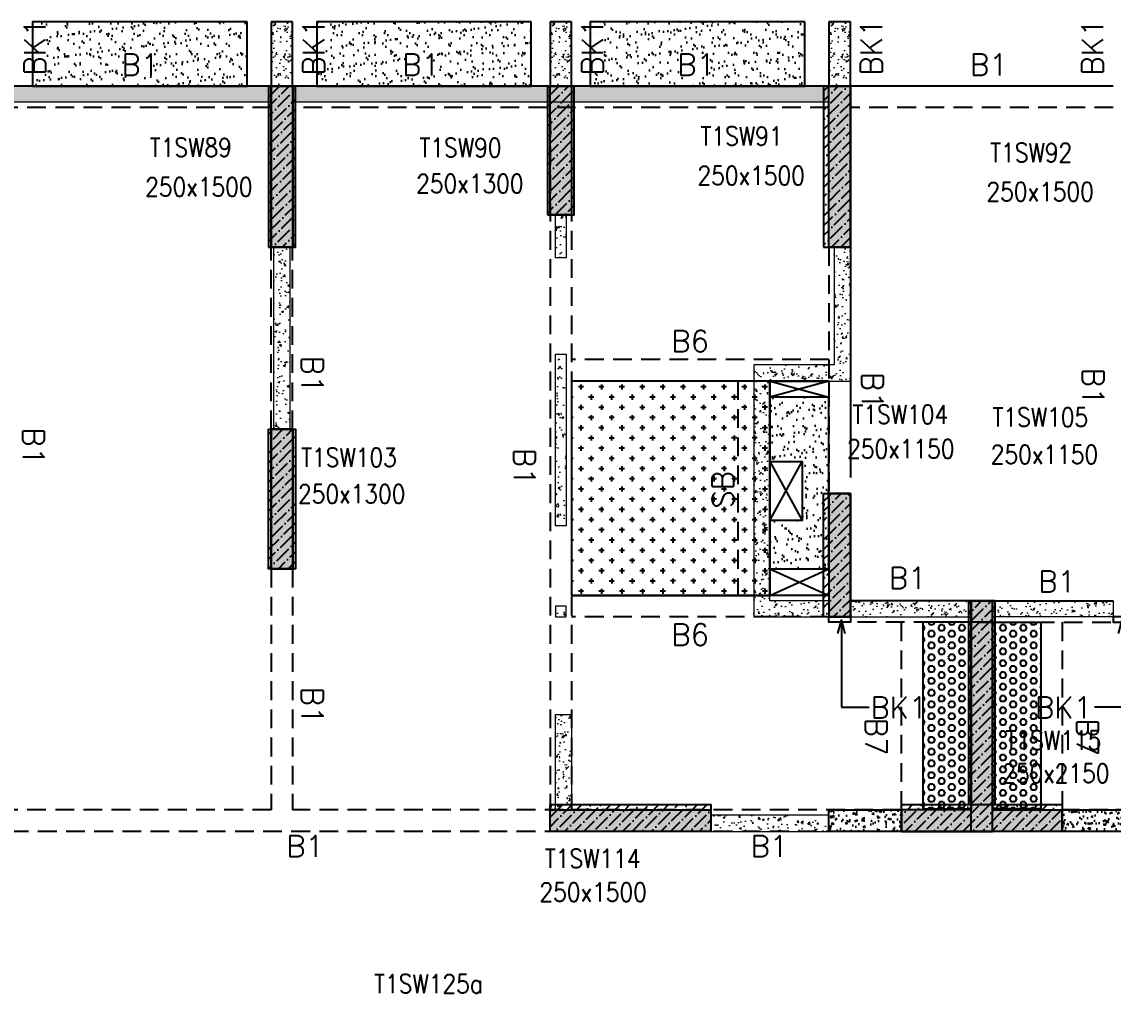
# Model space of a CAD drawing. Header units: millimetres. Extents: x 1078357 to 2594950, y -4969473 to -4636555.
# Drawn here: x 1175078 to 1185253, y -4664450 to -4655391 of the extents above; entities that cross this region are included whole.
import ezdxf

# ---------------------------------------------------------------- set-up
doc = ezdxf.new("R2010")
doc.units = ezdxf.units.MM
for name, pattern in [('CENTER', [2, 1.25, -0.25, 0.25, -0.25]), ('CONTINOUS', [0]), ('HIDDEN', [0.375, 0.25, -0.125]), ('New Retail block$0$CONTINOUS', [0])]:
    doc.linetypes.add(name, pattern=pattern)
doc.layers.get('0').update_dxf_attribs({"lineweight": 0})
for name, color, linetype in [('B-200x325', 201, 'HIDDEN'), ('B-200x375', 41, 'HIDDEN'), ('B-200x650', 241, 'HIDDEN'), ('B-300xSLAB THK.', 151, 'Continuous'), ('BK1-200x650', 241, 'HIDDEN'), ('DROP SLAB', 8, 'Continuous'), ('NON STR. RCC WALL', 6, 'Continuous'), ('S-COLUMN_SHEAR WALL', 1, 'Continuous'), ('S-PROJECTION', 54, 'New Retail block$0$CONTINOUS'), ('SLAB FOLD', 8, 'Continuous'), ('UP TO GFRS', 1, 'Continuous')]:
    doc.layers.add(name, color=color, linetype=linetype)
for name, color, linetype, lineweight in [('COL. NO.', 30, 'Continuous', 25), ('COL. SIZE', 7, 'Continuous', 25), ('HATCH', 8, 'Continuous', 30), ('RCC UPSTAND', 43, 'Continuous', 30), ('S-NON STR RCC WALL', 8, 'Continuous', 0)]:
    doc.layers.add(name, color=color, linetype=linetype, lineweight=lineweight)
doc.styles.add('Roman', font='romans')
doc.styles.add('ROMANS', font='romans.shx', dxfattribs={"width": 0.85})
doc.dimstyles.new('HARESH', dxfattribs={"dimtxt": 150, "dimasz": 75, "dimexe": 0, "dimexo": 0, "dimgap": 25, "dimtad": 1, "dimdec": 0, "dimdsep": 46, "dimtxsty": 'Roman', "dimblk": 'OBLIQUE', "dimcen": 225, "dimdle": 25, "dimclrd": 2, "dimclre": 2, "dimclrt": 7, "dimadec": 8, "dimazin": 1, "dimtfac": 1, "dimtdec": 0, "dimtmove": 0, "dimatfit": 0, "dimfxl": 1, "dimlwd": -1, "dimlwe": -1, "dimarcsym": 0})
pattern_1 = [(50, (-5232816.98, 23531658.65), (182.184669, -15.93908554), [19.05, -209.55]), (355, (-5232816.98, 23531658.65), (-35.2434214, 191.0568452), [15.24, -167.6405842]), (100.4514447, (-5232801.8, 23531657.33), (146.9412471, 175.1177519), [16.1900088, -178.0902446]), (46.1842, (-5232816.98, 23531709.45), (271.0790409, -42.042328), [28.575, -314.325]), (96.6355576, (-5232794.4, 23531705.95), (237.404134, 247.4261246), [24.2850231, -267.1356082]), (351.1841512, (-5232816.98, 23531709.45), (237.404134, 247.4261246), [22.859967, -251.459732]), (21, (-5232791.58, 23531696.75), (151.6143913, -102.2651982), [19.05, -209.55]), (326, (-5232791.58, 23531696.75), (61.8020283, 184.1879661), [15.24, -167.64]), (71.451445, (-5232778.95, 23531688.23), (213.4164193, 81.9227689), [16.1900088, -178.0899376]), (37.5, (-5232816.985, 23531658.653), (3.08860325, 84.55503887), [0, -165.608, 0, -170.18, 0, -168.275]), (7.5, (-5232816.985, 23531658.65), (66.8196625, 100.18057482), [0, -97.028, 0, -161.798, 0, -64.135]), (327.5, (-5232873.63, 23531658.65), (135.59059517, -5.728744), [0, -63.5, 0, -198.12, 0, -262.89]), (317.5, (-5232899.03, 23531658.65), (148.1291814, 25.42649103), [0, -82.55, 0, -131.572, 0, -186.69])]
pattern_2 = [(45, (2042972.35, -9365114.185), (33.67596045, 123.4785217), [158.75, -31.75, 0, -31.75])]
pattern_3 = [(45, (903512.135, -4613405.35), (33.67596, 123.478522), [158.75, -31.75, 0, -31.75])]
pattern_4 = [(180, (1109278.52, -4473986.17), (-7e-15, -54.992613), [31.75, -63.5]), (300, (1109278.52, -4473986.17), (47.625, 27.496307), [31.75, -63.5]), (240, (1109246.77, -4473986.17), (47.625, -27.496307), [31.75, -63.5])]

# ---------------------------------------------------------------- blocks, each defined once
blk = doc.blocks.new('_Oblique')
at = {"color": 0, "linetype": 'ByBlock', "lineweight": -2}
blk.add_line((-0.5, -0.5), (0.5, 0.5), dxfattribs=at)

msp = doc.modelspace()

# ---------------------------------------------------------------- hatches: boundary and pattern name
at = {"layer": 'DROP SLAB'}
h = msp.add_hatch(dxfattribs=at)
h.set_pattern_fill('CROSS', color=8, scale=15, angle=179.96921)
h.set_pattern_definition([(180.03079016, (-3255063.09, 14065734.42), (-95.1987999, -95.3011726), [47.625, -142.875]), (270.03079016, (-3255086.91, 14065758.22), (95.3011726, -95.1987999), [47.625, -142.875])])
h.paths.add_polyline_path([(1182053.1, -4658741.5), (1180203.3, -4658741.5), (1180203.3, -4660741.3), (1182053.1, -4660741.3)])
at = {"layer": 'HATCH'}
h = msp.add_hatch(dxfattribs=at)
h.set_pattern_fill('AR-SAND', color=8, scale=3, angle=179.97015)
h.set_pattern_definition([(37.4701541, (-1788780.2, 9331579.07), (-4.7236114, 146.8264517), [0, -115.824, 0, -129.54, 0, -123.825]), (7.4701541, (-1788780.2, 9331579.07), (134.9689868, 214.9772528), [0, -62.484, 0, -104.394, 0, -40.005]), (327.4701541, (-1788873.92, 9331579.12), (237.2979035, 0.3075449), [0, -38.1, 0, -137.16, 0, -179.07]), (317.4701541, (-1788873.92, 9331579.12), (229.1017424, 66.759465), [0, -19.05, 0, -89.916, 0, -102.87])])
h.paths.add_polyline_path([(1177178.3, -4655391.2), (1175178.3, -4655391.2), (1175178.3, -4655991.2), (1177178.3, -4655991.2)])
h = msp.add_hatch(dxfattribs=at)
h.set_pattern_fill('AR-SAND', color=8, scale=3, angle=179.97015)
h.set_pattern_definition([(37.4701541, (-1791430.2, 9331579.07), (-4.7236114, 146.8264517), [0, -115.824, 0, -129.54, 0, -123.825]), (7.4701541, (-1791430.2, 9331579.07), (134.9689868, 214.9772528), [0, -62.484, 0, -104.394, 0, -40.005]), (327.4701541, (-1791523.92, 9331579.12), (237.2979035, 0.3075449), [0, -38.1, 0, -137.16, 0, -179.07]), (317.4701541, (-1791523.92, 9331579.12), (229.1017424, 66.759465), [0, -19.05, 0, -89.916, 0, -102.87])])
h.paths.add_polyline_path([(1179828.3, -4655391.2), (1177828.3, -4655391.2), (1177828.3, -4655991.2), (1179828.3, -4655991.2)])
h = msp.add_hatch(dxfattribs=at)
h.set_pattern_fill('AR-SAND', color=8, scale=3, angle=179.97015)
h.set_pattern_definition([(37.4701541, (-1793980.2, 9331579.07), (-4.7236114, 146.8264517), [0, -115.824, 0, -129.54, 0, -123.825]), (7.4701541, (-1793980.2, 9331579.07), (134.9689868, 214.9772528), [0, -62.484, 0, -104.394, 0, -40.005]), (327.4701541, (-1794073.92, 9331579.12), (237.2979035, 0.3075449), [0, -38.1, 0, -137.16, 0, -179.07]), (317.4701541, (-1794073.92, 9331579.12), (229.1017424, 66.759465), [0, -19.05, 0, -89.916, 0, -102.87])])
h.paths.add_polyline_path([(1182378.3, -4655391.2), (1180378.3, -4655391.2), (1180378.3, -4655991.2), (1182378.3, -4655991.2)])
h = msp.add_hatch(dxfattribs=at)
h.set_pattern_fill('AR-SAND', color=8, scale=3, angle=0.02985)
h.set_pattern_definition([(37.47015413, (-3849430.24, 18699617.45), (-4.72361136, 146.8264517), [0, -115.824, 0, -129.54, 0, -123.825]), (7.4701541, (-3849430.24, 18699617.45), (134.9689868, 214.9772528), [0, -62.484, 0, -104.394, 0, -40.005]), (327.4701541, (-3849523.97, 18699617.5), (237.2979035, 0.3075449), [0, -38.1, 0, -137.16, 0, -179.07]), (317.4701541, (-3849523.97, 18699617.5), (229.1017424, 66.759465), [0, -19.05, 0, -89.916, 0, -102.87])])
h.paths.add_polyline_path([(1182602.8, -4658891.2), (1182052.8, -4658891.2), (1182052.8, -4659491.2), (1182352.8, -4659491.2), (1182352.8, -4660041.2), (1182052.8, -4660041.1), (1182052.8, -4660491.2), (1182602.8, -4660491.2)])
at = {"layer": 'RCC UPSTAND'}
h = msp.add_hatch(dxfattribs=at)
h.set_pattern_fill('AR-CONC', color=8, scale=20, angle=90)
h.set_pattern_definition([(140, (-2025771.47, -7200160.79), (12.550427, 143.4520365), [15, -165]), (85, (-2025771.47, -7200160.79), (-150.438427, -27.7502667), [12, -132]), (190.4514445, (-2025770.42, -7200148.84), (-137.887998, 115.7017693), [12.7480384, -140.2284224]), (136.1842, (-2025811.47, -7200160.8), (33.103856, 213.448266), [22.5, -247.5]), (186.6356355, (-2025808.71, -7200143), (-194.82372, 186.932389), [19.122068, -210.342752]), (81.184164, (-2025811.47, -7200160.8), (-194.82372, 186.932389), [18, -198]), (111, (-2025801.47, -7200140.79), (80.523778, 119.3814104), [15, -165]), (56, (-2025801.47, -7200140.79), (-145.030009, 48.6630664), [12, -132]), (161.4514447, (-2025794.76, -7200130.84), (-64.5062306, 168.0444753), [12.748038, -140.2284224]), (127.5, (-2025771.47, -7200160.79), (-66.57877077, 2.43197106), [0, -130.4, 0, -134, 0, -132.5]), (97.5, (-2025771.47, -7200160.79), (-78.8823424, 52.6139075), [0, -76.4, 0, -127.4, 0, -50.5]), (57.5, (-2025771.47, -7200205.39), (4.51097435, 106.7644872), [0, -50, 0, -156, 0, -207]), (47.5, (-2025771.47, -7200225.39), (-20.0209965, 116.6372339), [0, -65, 0, -103.6, 0, -147])])
h.paths.add_polyline_path([(1183278.5, -4662741.4), (1183278.5, -4662941.4), (1182603.5, -4662941.3), (1182603.5, -4662741.3)])
h = msp.add_hatch(dxfattribs=at)
h.set_pattern_fill('AR-CONC', color=8, scale=20, angle=90)
h.set_pattern_definition([(140, (-2024246.47, -7200160.79), (12.550427, 143.4520365), [15, -165]), (85, (-2024246.47, -7200160.8), (-150.438427, -27.7502667), [12, -132]), (190.4514445, (-2024245.42, -7200148.84), (-137.887998, 115.7017693), [12.7480384, -140.2284224]), (136.1842, (-2024286.47, -7200160.8), (33.103856, 213.448266), [22.5, -247.5]), (186.6356355, (-2024283.71, -7200143), (-194.82372, 186.932389), [19.122068, -210.342752]), (81.184164, (-2024286.47, -7200160.8), (-194.82372, 186.932389), [18, -198]), (111, (-2024276.47, -7200140.79), (80.523778, 119.3814104), [15, -165]), (56, (-2024276.47, -7200140.8), (-145.030009, 48.6630664), [12, -132]), (161.4514447, (-2024269.76, -7200130.84), (-64.5062306, 168.0444753), [12.748038, -140.2284224]), (127.5, (-2024246.47, -7200160.793), (-66.57877077, 2.43197106), [0, -130.4, 0, -134, 0, -132.5]), (97.5, (-2024246.47, -7200160.79), (-78.8823424, 52.6139075), [0, -76.4, 0, -127.4, 0, -50.5]), (57.5, (-2024246.47, -7200205.393), (4.51097435, 106.7644872), [0, -50, 0, -156, 0, -207]), (47.5, (-2024246.47, -7200225.39), (-20.0209965, 116.6372339), [0, -65, 0, -103.6, 0, -147])])
h.paths.add_polyline_path([(1185453.5, -4662741.3), (1185453.5, -4662941.3), (1184778.5, -4662941.4), (1184778.5, -4662741.4)])
at = {"layer": 'S-COLUMN_SHEAR WALL', "lineweight": 25, "extrusion": (-1.00316e-06, 2.11765e-11, 1)}
h = msp.add_hatch(color=1, dxfattribs=at)
h.dxf.hatch_style = 1
h.paths.add_polyline_path([(1177403.5, -4655991.3), (1177603.5, -4655991.3), (1177603.5, -4657491.2), (1177403.5, -4657491.2)])
at = {"layer": 'S-COLUMN_SHEAR WALL', "lineweight": 25, "extrusion": (1.00316e-06, 1.91639e-11, 1)}
h = msp.add_hatch(color=1, dxfattribs=at)
h.dxf.hatch_style = 1
h.paths.add_polyline_path([(1177603.5, -4655991.3), (1177403.5, -4655991.3), (1177403.5, -4657491.2), (1177603.5, -4657491.2)])
at = {"layer": 'S-COLUMN_SHEAR WALL', "lineweight": 25}
h = msp.add_hatch(color=1, dxfattribs=at)
h.dxf.hatch_style = 1
h.paths.add_polyline_path([(1180003.5, -4657191.3), (1180203.5, -4657191.3), (1180203.5, -4655991.3), (1180003.5, -4655991.3)])
at = {"layer": 'S-COLUMN_SHEAR WALL', "lineweight": 25, "extrusion": (-1.00316e-06, 2.11765e-11, 1)}
h = msp.add_hatch(color=1, dxfattribs=at)
h.dxf.hatch_style = 1
h.paths.add_polyline_path([(1182603.5, -4655991.3), (1182803.5, -4655991.3), (1182803.5, -4657491.2), (1182603.5, -4657491.2)])
h = msp.add_hatch(color=1, dxfattribs=at)
h.dxf.hatch_style = 1
h.paths.add_polyline_path([(1177403.5, -4660491.2), (1177603.5, -4660491.2), (1177603.5, -4659191.2), (1177403.5, -4659191.2)])
at = {"layer": 'S-COLUMN_SHEAR WALL', "lineweight": 25, "extrusion": (1.00316e-06, 1.91639e-11, 1)}
h = msp.add_hatch(color=1, dxfattribs=at)
h.dxf.hatch_style = 1
h.paths.add_polyline_path([(1177603.5, -4660491.2), (1177403.5, -4660491.2), (1177403.5, -4659191.2), (1177603.5, -4659191.2)])
at = {"layer": 'S-COLUMN_SHEAR WALL', "lineweight": 25, "extrusion": (-1.00316e-06, 2.11765e-11, 1)}
h = msp.add_hatch(color=1, dxfattribs=at)
h.dxf.hatch_style = 1
h.paths.add_polyline_path([(1182603.5, -4660941.3), (1182803.5, -4660941.3), (1182803.5, -4659791.2), (1182603.5, -4659791.2)])
at = {"layer": 'S-COLUMN_SHEAR WALL', "lineweight": 25}
h = msp.add_hatch(color=1, dxfattribs=at)
h.dxf.hatch_style = 1
h.paths.add_polyline_path([(1183928.5, -4662741.4), (1183278.5, -4662741.4), (1183278.5, -4662941.4), (1184128.5, -4662941.4), (1184128.5, -4660791.4), (1183928.5, -4660791.4)])
at = {"layer": 'S-COLUMN_SHEAR WALL', "lineweight": 25, "extrusion": (1.00316e-06, 1.91639e-11, 1)}
h = msp.add_hatch(color=1, dxfattribs=at)
h.dxf.hatch_style = 1
h.paths.add_polyline_path([(1184128.5, -4662741.4), (1184778.5, -4662741.4), (1184778.5, -4662941.4), (1183928.5, -4662941.4), (1183928.5, -4660791.4), (1184128.5, -4660791.4)])
at = {"layer": 'S-COLUMN_SHEAR WALL', "lineweight": 25}
h = msp.add_hatch(color=1, dxfattribs=at)
h.dxf.hatch_style = 1
h.paths.add_polyline_path([(1180003.5, -4662741.2), (1181503.5, -4662741.2), (1181503.5, -4662941.2), (1180003.5, -4662941.2)])
at = {"layer": 'S-NON STR RCC WALL'}
h = msp.add_hatch(dxfattribs=at)
h.set_pattern_fill('AR-CONC', color=256, angle=180)
h.set_pattern_definition([(50, (-7356441.42, 32899697.05), (182.184669, -15.93908554), [19.05, -209.55]), (355, (-7356441.42, 32899697.05), (-35.2434214, 191.0568452), [15.24, -167.6405842]), (100.4514447, (-7356426.23, 32899695.72), (146.9412471, 175.1177519), [16.1900088, -178.0902446]), (46.1842, (-7356441.42, 32899747.85), (271.0790409, -42.0423279), [28.575, -314.325]), (96.6355576, (-7356418.83, 32899744.34), (237.404134, 247.4261246), [24.2850231, -267.1356082]), (351.1841512, (-7356441.42, 32899747.85), (237.404134, 247.4261246), [22.859967, -251.459732]), (21, (-7356416.02, 32899735.15), (151.61439127, -102.2651982), [19.05, -209.55]), (326, (-7356416.02, 32899735.15), (61.80202835, 184.1879661), [15.24, -167.64]), (71.451445, (-7356403.38, 32899726.62), (213.4164193, 81.9227689), [16.1900088, -178.0899376]), (37.5, (-7356441.416, 32899697.046), (3.08860325, 84.55503887), [0, -165.608, 0, -170.18, 0, -168.275]), (7.5, (-7356441.42, 32899697.05), (66.8196625, 100.18057482), [0, -97.028, 0, -161.798, 0, -64.135]), (327.5, (-7356498.06, 32899697.046), (135.59059517, -5.72874399), [0, -63.5, 0, -198.12, 0, -262.89]), (317.5, (-7356523.46, 32899697.05), (148.1291814, 25.42649103), [0, -82.55, 0, -131.572, 0, -186.69])])
h.paths.add_polyline_path([(1177603.3, -4655991.1), (1177603.3, -4655391.2), (1177403.4, -4655391.2), (1177403.4, -4655991.2), (1177603.3, -4655991.2)], is_closed=False)
h = msp.add_hatch(dxfattribs=at)
h.set_pattern_fill('AR-CONC', color=256, angle=180)
h.set_pattern_definition([(50, (-7353841.42, 32899697.03), (182.184669, -15.93908554), [19.05, -209.55]), (355, (-7353841.42, 32899697.03), (-35.2434214, 191.0568452), [15.24, -167.6405842]), (100.4514447, (-7353826.23, 32899695.7), (146.9412471, 175.1177519), [16.1900088, -178.0902446]), (46.1842, (-7353841.42, 32899747.83), (271.0790409, -42.0423279), [28.575, -314.325]), (96.6355576, (-7353818.83, 32899744.33), (237.404134, 247.4261246), [24.2850231, -267.1356082]), (351.1841512, (-7353841.42, 32899747.83), (237.404134, 247.4261246), [22.859967, -251.459732]), (21, (-7353816.02, 32899735.13), (151.61439127, -102.2651982), [19.05, -209.55]), (326, (-7353816.02, 32899735.13), (61.80202835, 184.1879661), [15.24, -167.64]), (71.451445, (-7353803.38, 32899726.61), (213.4164193, 81.9227689), [16.1900088, -178.0899376]), (37.5, (-7353841.416, 32899697.03), (3.08860325, 84.55503887), [0, -165.608, 0, -170.18, 0, -168.275]), (7.5, (-7353841.42, 32899697.03), (66.8196625, 100.18057482), [0, -97.028, 0, -161.798, 0, -64.135]), (327.5, (-7353898.06, 32899697.03), (135.59059517, -5.72874399), [0, -63.5, 0, -198.12, 0, -262.89]), (317.5, (-7353923.46, 32899697.03), (148.1291814, 25.42649103), [0, -82.55, 0, -131.572, 0, -186.69])])
h.paths.add_polyline_path([(1180203.3, -4655991.2), (1180203.3, -4655391.2), (1180003.4, -4655391.2), (1180003.4, -4655991.2), (1180203.3, -4655991.2)], is_closed=False)
h = msp.add_hatch(dxfattribs=at)
h.set_pattern_fill('AR-CONC', color=256, angle=180)
h.set_pattern_definition([(50, (-7351241.4, 32899697.03), (182.184669, -15.93908554), [19.05, -209.55]), (355, (-7351241.4, 32899697.03), (-35.2434214, 191.0568452), [15.24, -167.6405842]), (100.4514447, (-7351226.21, 32899695.7), (146.9412471, 175.1177519), [16.1900088, -178.0902446]), (46.1842, (-7351241.4, 32899747.83), (271.0790409, -42.0423279), [28.575, -314.325]), (96.6355576, (-7351218.8, 32899744.32), (237.404134, 247.4261246), [24.2850231, -267.1356082]), (351.1841512, (-7351241.4, 32899747.83), (237.404134, 247.4261246), [22.859967, -251.459732]), (21, (-7351216, 32899735.13), (151.61439127, -102.2651982), [19.05, -209.55]), (326, (-7351216, 32899735.13), (61.80202835, 184.1879661), [15.24, -167.64]), (71.451445, (-7351203.36, 32899726.6), (213.4164193, 81.9227689), [16.1900088, -178.0899376]), (37.5, (-7351241.396, 32899697.03), (3.08860325, 84.55503887), [0, -165.608, 0, -170.18, 0, -168.275]), (7.5, (-7351241.4, 32899697.03), (66.8196625, 100.18057482), [0, -97.028, 0, -161.798, 0, -64.135]), (327.5, (-7351298.04, 32899697.03), (135.59059517, -5.72874399), [0, -63.5, 0, -198.12, 0, -262.89]), (317.5, (-7351323.44, 32899697.03), (148.1291814, 25.42649103), [0, -82.55, 0, -131.572, 0, -186.69])])
h.paths.add_polyline_path([(1182803.4, -4655991.2), (1182803.4, -4655391.2), (1182603.4, -4655391.2), (1182603.4, -4655991.2), (1182803.4, -4655991.2)], is_closed=False)
h = msp.add_hatch(dxfattribs=at)
h.set_pattern_fill('AR-CONC', color=256, angle=180)
h.set_pattern_definition([(50, (-4135592.27, 18847639.47), (182.184669, -15.9390855), [19.05, -209.55]), (355, (-4135592.27, 18847639.47), (-35.2434214, 191.0568452), [15.24, -167.6405842]), (100.4514447, (-4135577.09, 18847638.14), (146.9412471, 175.1177519), [16.1900088, -178.0902446]), (46.1842, (-4135592.27, 18847690.27), (271.0790409, -42.042328), [28.575, -314.325]), (96.6355576, (-4135569.68, 18847686.76), (237.404134, 247.4261246), [24.285023, -267.1356082]), (351.1841512, (-4135592.27, 18847690.27), (237.404134, 247.4261246), [22.859967, -251.459732]), (21, (-4135566.87, 18847677.57), (151.6143913, -102.2651982), [19.05, -209.55]), (326, (-4135566.87, 18847677.57), (61.8020283, 184.1879661), [15.24, -167.64]), (71.451445, (-4135554.23, 18847669.04), (213.4164193, 81.9227689), [16.1900088, -178.0899376]), (37.5, (-4135592.27, 18847639.466), (3.08860325, 84.55503887), [0, -165.608, 0, -170.18, 0, -168.275]), (7.5, (-4135592.27, 18847639.47), (66.8196625, 100.18057482), [0, -97.028, 0, -161.798, 0, -64.135]), (327.5, (-4135648.91, 18847639.466), (135.59059517, -5.728744), [0, -63.5, 0, -198.12, 0, -262.89]), (317.5, (-4135674.31, 18847639.47), (148.1291814, 25.42649103), [0, -82.55, 0, -131.572, 0, -186.69])])
h.paths.add_polyline_path([(1182278.3, -4655991.2), (1182603.3, -4655991.2), (1182603.3, -4656141.2), (1182278.3, -4656141.2)])
h.paths.add_polyline_path([(1180478.3, -4655991.2), (1182278.3, -4655991.2), (1182278.3, -4656141.2), (1180478.3, -4656141.2)])
h.paths.add_polyline_path([(1174528.3, -4655991.2), (1175278.3, -4655991.2), (1175278.3, -4656141.2), (1174528.3, -4656141.2)])
h.paths.add_polyline_path([(1175278.3, -4655991.2), (1177078.3, -4655991.2), (1177078.3, -4656141.2), (1175278.3, -4656141.2)])
h.paths.add_polyline_path([(1179728.3, -4655991.2), (1180478.3, -4655991.2), (1180478.3, -4656141.2), (1179728.3, -4656141.2)])
h.paths.add_polyline_path([(1177928.3, -4655991.2), (1179728.3, -4655991.2), (1179728.3, -4656141.2), (1177928.3, -4656141.2)])
h.paths.add_polyline_path([(1172406.3, -4655991.2), (1172728.3, -4655991.2), (1172728.3, -4656141.2), (1172406.3, -4656141.2)])
h.paths.add_polyline_path([(1177078.3, -4655991.2), (1177403.3, -4655991.2), (1177403.3, -4656141.2), (1177078.3, -4656141.2)])
h.paths.add_polyline_path([(1177603.3, -4655991.2), (1177928.3, -4655991.2), (1177928.3, -4656141.2), (1177603.3, -4656141.2)])
h.paths.add_polyline_path([(1172728.3, -4655991.2), (1174528.3, -4655991.2), (1174528.3, -4656141.2), (1172728.3, -4656141.2)])
h = msp.add_hatch(dxfattribs=at)
h.set_pattern_fill('AR-CONC', color=256, angle=180)
h.set_pattern_definition([(50, (1180116.73, -4472621.5), (182.18467, -15.93909), [19.05, -209.55]), (355, (1180116.73, -4472621.5), (-35.24342, 191.05685), [15.24, -167.64058]), (100.45144, (1180131.92, -4472622.83), (146.94125, 175.11775), [16.19, -178.09024]), (46.1842, (1180116.73, -4472570.7), (271.07904, -42.04233), [28.575, -314.325]), (96.63556, (1180139.32, -4472574.2), (237.40413, 247.42612), [24.28502, -267.1356]), (351.18415, (1180116.73, -4472570.7), (237.40413, 247.42612), [22.85997, -251.45973]), (21, (1180142.13, -4472583.4), (151.61439, -102.2652), [19.05, -209.55]), (326, (1180142.13, -4472583.4), (61.80203, 184.18797), [15.24, -167.64]), (71.45144, (1180154.77, -4472591.93), (213.41642, 81.92277), [16.19, -178.08994]), (37.5, (1180116.734, -4472621.507), (3.088603, 84.55504), [0, -165.608, 0, -170.18, 0, -168.275]), (7.5, (1180116.73, -4472621.51), (66.819663, 100.180575), [0, -97.028, 0, -161.798, 0, -64.135]), (327.5, (1180060.09, -4472621.507), (135.590595, -5.728744), [0, -63.5, 0, -198.12, 0, -262.89]), (317.5, (1180034.69, -4472621.51), (148.12918, 25.42649), [0, -82.55, 0, -131.572, 0, -186.69])])
h.paths.add_polyline_path([(1180053.4, -4657191.2), (1180153.4, -4657191.2), (1180153.3, -4657591.2), (1180053.3, -4657591.2)])
at = {"layer": 'S-NON STR RCC WALL', "ltscale": 700}
h = msp.add_hatch(dxfattribs=at)
h.set_pattern_fill('AR-CONC', color=256)
h.set_pattern_definition([(50, (44312.4, 211681.25), (182.184669, -15.9390855), [19.05, -209.55]), (355, (44312.4, 211681.25), (-35.2434214, 191.056845), [15.24, -167.640584]), (100.4514447, (44327.58, 211679.93), (146.941247, 175.117752), [16.190009, -178.0902446]), (46.1842, (44312.4, 211732.05), (271.079041, -42.042328), [28.575, -314.325]), (96.6355576, (44335, 211728.55), (237.404134, 247.426125), [24.285023, -267.135608]), (351.184151, (44312.4, 211732.05), (237.404134, 247.426125), [22.859967, -251.459732]), (21, (44337.8, 211719.35), (151.6143913, -102.265198), [19.05, -209.55]), (326, (44337.8, 211719.35), (61.802028, 184.187966), [15.24, -167.64]), (71.451445, (44350.43, 211710.83), (213.416419, 81.922769), [16.190009, -178.0899376]), (37.5, (44312.4, 211681.254), (3.08860325, 84.5550389), [0, -165.608, 0, -170.18, 0, -168.275]), (7.5, (44312.4, 211681.25), (66.8196625, 100.1805748), [0, -97.028, 0, -161.798, 0, -64.135]), (327.5, (44255.756, 211681.254), (135.5905952, -5.728744), [0, -63.5, 0, -198.12, 0, -262.89]), (317.5, (44230.36, 211681.25), (148.1291814, 25.426491), [0, -82.55, 0, -131.572, 0, -186.69])])
h.paths.add_polyline_path([(1177428.3, -4657491.1), (1177578.3, -4657491.1), (1177578.3, -4659191.1), (1177428.3, -4659191.1)])
at = {"layer": 'S-NON STR RCC WALL'}
h = msp.add_hatch(dxfattribs=at)
h.set_pattern_fill('AR-CONC', color=256)
h.set_pattern_definition(pattern_1)
h.paths.add_polyline_path([(1181903.3, -4658591.2), (1181903.3, -4660941.2), (1182603.3, -4660941.2), (1182603.3, -4660791.2), (1182053.3, -4660791.2), (1182053.3, -4658741.2), (1182803.3, -4658741.2), (1182803.3, -4657491.1), (1182653.3, -4657491.1), (1182653.3, -4658591.2)])
h = msp.add_hatch(dxfattribs=at)
h.set_pattern_fill('AR-CONC', color=256, angle=180)
h.set_pattern_definition([(50, (2277341.45, -9156640.7), (182.184669, -15.9390855), [19.05, -209.55]), (355, (2277341.45, -9156640.7), (-35.2434214, 191.056845), [15.24, -167.640584]), (100.4514447, (2277356.63, -9156642.02), (146.941247, 175.117752), [16.190009, -178.0902446]), (46.1842, (2277341.45, -9156589.9), (271.079041, -42.042328), [28.575, -314.325]), (96.6355576, (2277364.04, -9156593.4), (237.404134, 247.426125), [24.285023, -267.135608]), (351.184151, (2277341.45, -9156589.9), (237.404134, 247.426125), [22.859967, -251.459732]), (21, (2277366.85, -9156602.6), (151.6143913, -102.265198), [19.05, -209.55]), (326, (2277366.85, -9156602.6), (61.802028, 184.187966), [15.24, -167.64]), (71.451445, (2277379.48, -9156611.12), (213.416419, 81.922769), [16.190009, -178.0899376]), (37.5, (2277341.45, -9156640.694), (3.08860325, 84.5550389), [0, -165.608, 0, -170.18, 0, -168.275]), (7.5, (2277341.45, -9156640.69), (66.8196625, 100.1805748), [0, -97.028, 0, -161.798, 0, -64.135]), (327.5, (2277284.81, -9156640.694), (135.5905952, -5.728744), [0, -63.5, 0, -198.12, 0, -262.89]), (317.5, (2277259.41, -9156640.69), (148.1291814, 25.426491), [0, -82.55, 0, -131.572, 0, -186.69])])
h.paths.add_polyline_path([(1180053.3, -4658491.2), (1180153.3, -4658491.2), (1180153.3, -4660091.2), (1180053.3, -4660091.2)])
h = msp.add_hatch(dxfattribs=at)
h.set_pattern_fill('AR-CONC', color=256, angle=180)
h.set_pattern_definition([(50, (2277328.24, -9158005.36), (182.184669, -15.9390855), [19.05, -209.55]), (355, (2277328.24, -9158005.36), (-35.2434214, 191.056845), [15.24, -167.640584]), (100.4514447, (2277343.42, -9158006.69), (146.941247, 175.117752), [16.190009, -178.0902446]), (46.1842, (2277328.24, -9157954.56), (271.079041, -42.042328), [28.575, -314.325]), (96.6355576, (2277350.83, -9157958.06), (237.404134, 247.426125), [24.285023, -267.135608]), (351.184151, (2277328.24, -9157954.56), (237.404134, 247.426125), [22.859967, -251.459732]), (21, (2277353.64, -9157967.26), (151.6143913, -102.265198), [19.05, -209.55]), (326, (2277353.64, -9157967.26), (61.802028, 184.187966), [15.24, -167.64]), (71.451445, (2277366.27, -9157975.78), (213.416419, 81.922769), [16.190009, -178.0899376]), (37.5, (2277328.235, -9158005.36), (3.08860325, 84.5550389), [0, -165.608, 0, -170.18, 0, -168.275]), (7.5, (2277328.235, -9158005.36), (66.8196625, 100.1805748), [0, -97.028, 0, -161.798, 0, -64.135]), (327.5, (2277271.59, -9158005.36), (135.5905952, -5.728744), [0, -63.5, 0, -198.12, 0, -262.89]), (317.5, (2277246.19, -9158005.36), (148.1291814, 25.426491), [0, -82.55, 0, -131.572, 0, -186.69])])
h.paths.add_polyline_path([(1180053.3, -4660941.2), (1180153.3, -4660941.2), (1180153.3, -4660841.2), (1180053.3, -4660841.2)])
h = msp.add_hatch(dxfattribs=at)
h.set_pattern_fill('AR-CONC', color=256)
h.set_pattern_definition(pattern_1)
h.paths.add_polyline_path([(1183928.3, -4660791.2), (1182803.3, -4660791.2), (1182803.3, -4660941.2), (1183928.3, -4660941.2)])
h = msp.add_hatch(dxfattribs=at)
h.set_pattern_fill('AR-CONC', color=256, angle=180)
h.set_pattern_definition(pattern_1)
h.paths.add_polyline_path([(1184128.3, -4660791.2), (1185253.3, -4660791.2), (1185253.3, -4660941.2), (1184128.3, -4660941.2)])
h = msp.add_hatch(dxfattribs=at)
h.set_pattern_fill('AR-CONC', color=256, angle=180)
h.set_pattern_definition([(50, (-6271481.45, 28215677.83), (182.184669, -15.93908554), [19.05, -209.55]), (355, (-6271481.45, 28215677.83), (-35.2434214, 191.0568452), [15.24, -167.6405842]), (100.4514447, (-6271466.26, 28215676.5), (146.9412471, 175.1177519), [16.1900088, -178.0902446]), (46.1842, (-6271481.45, 28215728.63), (271.0790409, -42.042328), [28.575, -314.325]), (96.6355576, (-6271458.86, 28215725.13), (237.404134, 247.4261246), [24.2850231, -267.1356082]), (351.1841512, (-6271481.45, 28215728.63), (237.404134, 247.4261246), [22.859967, -251.459732]), (21, (-6271456.05, 28215715.93), (151.6143913, -102.2651982), [19.05, -209.55]), (326, (-6271456.05, 28215715.93), (61.8020283, 184.1879661), [15.24, -167.64]), (71.451445, (-6271443.41, 28215707.41), (213.4164193, 81.9227689), [16.1900088, -178.0899376]), (37.5, (-6271481.446, 28215677.833), (3.08860325, 84.55503887), [0, -165.608, 0, -170.18, 0, -168.275]), (7.5, (-6271481.45, 28215677.83), (66.8196625, 100.18057482), [0, -97.028, 0, -161.798, 0, -64.135]), (327.5, (-6271538.09, 28215677.83), (135.59059517, -5.72874399), [0, -63.5, 0, -198.12, 0, -262.89]), (317.5, (-6271563.49, 28215677.83), (148.1291814, 25.42649103), [0, -82.55, 0, -131.572, 0, -186.69])])
h.paths.add_polyline_path([(1180053.3, -4661851.2), (1180203.3, -4661851.2), (1180203.3, -4662741.1), (1180053.3, -4662741.1)])
at = {"layer": 'S-NON STR RCC WALL', "ltscale": 700}
h = msp.add_hatch(dxfattribs=at)
h.set_pattern_fill('AR-CONC', color=256)
h.set_pattern_definition([(50, (1128487.11, -4480887.99), (182.18467, -15.93909), [19.05, -209.55]), (355, (1128487.11, -4480887.99), (-35.24342, 191.05685), [15.24, -167.64058]), (100.45144, (1128502.3, -4480889.31), (146.94125, 175.11775), [16.19, -178.09024]), (46.1842, (1128487.11, -4480837.19), (271.07904, -42.04233), [28.575, -314.325]), (96.63556, (1128509.7, -4480840.7), (237.40413, 247.42612), [24.28502, -267.1356]), (351.18415, (1128487.1, -4480837.19), (237.40413, 247.42612), [22.85997, -251.45973]), (21, (1128512.51, -4480849.89), (151.61439, -102.2652), [19.05, -209.55]), (326, (1128512.51, -4480849.89), (61.80203, 184.18797), [15.24, -167.64]), (71.45144, (1128525.15, -4480858.4), (213.41642, 81.92277), [16.19, -178.08994]), (37.5, (1128487.11, -4480887.986), (3.088603, 84.555039), [0, -165.608, 0, -170.18, 0, -168.275]), (7.5, (1128487.11, -4480887.99), (66.819663, 100.180575), [0, -97.028, 0, -161.798, 0, -64.135]), (327.5, (1128430.47, -4480887.986), (135.590595, -5.728744), [0, -63.5, 0, -198.12, 0, -262.89]), (317.5, (1128405.07, -4480887.99), (148.12918, 25.42649), [0, -82.55, 0, -131.572, 0, -186.69])])
h.paths.add_polyline_path([(1182603.3, -4662791.2), (1181503.1, -4662791.2), (1181503.1, -4662941.1), (1182603.3, -4662941.1)])
at = {"layer": 'SLAB FOLD', "ltscale": 1000}
h = msp.add_hatch(dxfattribs=at)
h.set_pattern_fill('HEX', color=8, scale=10, angle=180)
h.set_pattern_definition(pattern_4)
h.paths.add_polyline_path([(1183928.5, -4662730.6), (1183478.5, -4662730.6), (1183478.1, -4660991.2), (1183928.1, -4660991.2)])
h = msp.add_hatch(dxfattribs=at)
h.set_pattern_fill('HEX', color=8, scale=10, angle=180)
h.set_pattern_definition(pattern_4)
h.paths.add_polyline_path([(1184578.5, -4662731.1), (1184128.5, -4662731.1), (1184128.5, -4660991.2), (1184578.5, -4660991.2)])
at = {"layer": 'UP TO GFRS', "lineweight": 25}
h = msp.add_hatch(dxfattribs=at)
h.set_pattern_fill('ANSI36', color=8, scale=20)
h.set_pattern_definition(pattern_3)
h.paths.add_polyline_path([(1177378.5, -4657491.2), (1177628.5, -4657491.2), (1177628.5, -4655991.3), (1177378.5, -4655991.3)])
h = msp.add_hatch(dxfattribs=at)
h.set_pattern_fill('ANSI36', color=8, scale=20)
h.set_pattern_definition(pattern_3)
h.paths.add_polyline_path([(1179978.5, -4657191.3), (1180228.5, -4657191.3), (1180228.5, -4655991.3), (1179978.5, -4655991.3)])
h = msp.add_hatch(dxfattribs=at)
h.set_pattern_fill('ANSI36', color=8, scale=20)
h.set_pattern_definition(pattern_3)
h.paths.add_polyline_path([(1182553.5, -4657491.2), (1182803.5, -4657491.2), (1182803.5, -4655991.3), (1182553.5, -4655991.3)])
h = msp.add_hatch(dxfattribs=at)
h.set_pattern_fill('ANSI36', color=8, scale=20)
h.set_pattern_definition(pattern_3)
h.paths.add_polyline_path([(1177378.5, -4659191.2), (1177628.5, -4659191.2), (1177628.5, -4660491.2), (1177378.5, -4660491.2)])
h = msp.add_hatch(dxfattribs=at)
h.set_pattern_fill('ANSI36', color=8, scale=20)
h.set_pattern_definition([(45, (903512.16, -4590022.35), (33.67596, 123.478522), [158.75, -31.75, 0, -31.75])])
h.paths.add_polyline_path([(1182553.6, -4659791.2), (1182803.6, -4659791.2), (1182803.6, -4660941.2), (1182553.6, -4660941.2)])
at = {"layer": 'UP TO GFRS', "linetype": 'CENTER', "ltscale": 700}
h = msp.add_hatch(dxfattribs=at)
h.set_pattern_fill('ANSI36', color=8, scale=20)
h.set_pattern_definition(pattern_2)
h.paths.add_polyline_path([(1183903.5, -4662691.3), (1184153.5, -4662691.3), (1184153.5, -4660791.3), (1183903.5, -4660791.3)])
at = {"layer": 'UP TO GFRS', "lineweight": 25}
h = msp.add_hatch(dxfattribs=at)
h.set_pattern_fill('ANSI36', color=8, scale=20)
h.set_pattern_definition(pattern_3)
h.paths.add_polyline_path([(1180003.5, -4662691.2), (1181503.5, -4662691.2), (1181503.5, -4662941.2), (1180003.5, -4662941.2)])
at = {"layer": 'UP TO GFRS', "linetype": 'CENTER', "ltscale": 700}
h = msp.add_hatch(dxfattribs=at)
h.set_pattern_fill('ANSI36', color=8, scale=20)
h.set_pattern_definition(pattern_2)
h.paths.add_polyline_path([(1183278.5, -4662691.3), (1184778.5, -4662691.3), (1184778.5, -4662941.3), (1183278.5, -4662941.3)])

# ---------------------------------------------------------------- linework, layer by layer
at = {"layer": 'B-200x325', "ltscale": 700}
for p, q in [((1182603.4, -4658541.5, 0), (1180203.4, -4658541.5, 0)), ((1182603.2, -4660941.3, 0), (1180203.4, -4660941.3, 0))]:
    msp.add_line(p, q, dxfattribs=at)
at = {"layer": 'B-200x325', "linetype": 'Continuous', "ltscale": 700}
for p, q in [((1182603.4, -4658741.5, 0), (1180203.4, -4658741.5, 0)), ((1182603.2, -4660741.3, 0), (1180203.4, -4660741.3, 0))]:
    msp.add_line(p, q, dxfattribs=at)
at = {"layer": 'B-200x375', "ltscale": 700}
for p, q in [((1183278.2, -4660991.2, 0), (1183278.2, -4662741.2, 0)), ((1184778.5, -4660991.2, 0), (1184778.5, -4662741.2, 0))]:
    msp.add_line(p, q, dxfattribs=at)
at = {"layer": 'B-200x375', "linetype": 'Continuous', "ltscale": 700}
for p, q in [((1183478.2, -4660991.2, 0), (1183478.2, -4662730.5, 0)), ((1184578.5, -4660991.3, 0), (1184578.5, -4662730.5, 0))]:
    msp.add_line(p, q, dxfattribs=at)
at = {"layer": 'B-200x650', "linetype": 'CONTINOUS', "ltscale": 700}
for p, q in [((1177603.3, -4655391.2, 0), (1177403.3, -4655391.2, 0)), ((1177403.3, -4655391.2, 0), (1177403.4, -4655991.2, 0)), ((1177603.3, -4655991.2, 0), (1177603.3, -4655391.2, 0)), ((1180203.3, -4655391.2, 0), (1180003.3, -4655391.2, 0)), ((1180003.3, -4655391.2, 0), (1180003.4, -4655991.2, 0)), ((1180203.3, -4655991.2, 0), (1180203.3, -4655391.2, 0)), ((1182803.3, -4655391.2, 0), (1182603.3, -4655391.2, 0)), ((1182603.3, -4655391.2, 0), (1182603.4, -4655991.2, 0)), ((1182803.3, -4655991.2, 0), (1182803.3, -4655391.2, 0)), ((1177403.3, -4655991.2, 0), (1172403.3, -4655991.2, 0)), ((1182603.3, -4655991.2, 0), (1177603.3, -4655991.2, 0)), ((1185253.4, -4655991.2, 0), (1182803.7, -4655991.2, -50)), ((1182803.3, -4657491.1, 0), (1182803.3, -4659641.2, 0)), ((1184128.3, -4660791.2, 0), (1182803.3, -4660791.2, 0)), ((1184128.3, -4660791.2, 0), (1185253.5, -4660791.2, 0))]:
    msp.add_line(p, q, dxfattribs=at)
at = {"layer": 'B-200x650', "linetype": 'HIDDEN', "ltscale": 700}
for p, q in [((1177403.3, -4656191.2, 0), (1172403.3, -4656191.2, 0)), ((1182603.3, -4656191.2, 0), (1177603.3, -4656191.2, 0)), ((1185253.4, -4656191.2, 0), (1182803.7, -4656191.2, -50)), ((1180003.3, -4656291.2, 0), (1180003.3, -4662741.1, 0)), ((1180203.3, -4656291.2, 0), (1180203.3, -4662741.1, 0)), ((1177403.3, -4659191.1, 0), (1177403.3, -4657491.1, 0)), ((1177603.3, -4659191.1, 0), (1177603.3, -4657491.1, 0)), ((1182603.3, -4657491.1, 0), (1182603.3, -4659991.2, 0)), ((1177403.3, -4660491.2, 0), (1177403.3, -4662741.2, 0)), ((1177603.3, -4660491.2, 0), (1177603.3, -4662741.2, 0)), ((1184096.1, -4660991.2, 0), (1182803.3, -4660991.2, 0)), ((1184006.2, -4660991.3, 0), (1185253.3, -4660991.2, 0)), ((1177403.3, -4662741.1, 0), (1171103.5, -4662741.1, 0)), ((1183278.5, -4662741.1, 0), (1177603.3, -4662741.1, 0)), ((1190453.3, -4662741.1, 0), (1184778.5, -4662741.1, 0)), ((1183278.5, -4662941.1, 0), (1171103.5, -4662941.1, 0)), ((1193003.3, -4662941.1, 0), (1184778.5, -4662941.1, 0))]:
    msp.add_line(p, q, dxfattribs=at)
at = {"layer": 'B-300xSLAB THK.', "linetype": 'HIDDEN', "ltscale": 700}
msp.add_line((1181753.1, -4658741.5, 0), (1181753.1, -4660741.3, 0), dxfattribs=at)
at = {"layer": 'B-300xSLAB THK.', "linetype": 'ByBlock', "ltscale": 700}
msp.add_line((1182053.1, -4658741.5, 0), (1182053.1, -4660741.3, 0), dxfattribs=at)
at = {"layer": 'BK1-200x650', "linetype": 'Continuous', "ltscale": 700, "elevation": 0}
for points in [[(1182603.4, -4660941.2), (1182803.4, -4660941.2), (1182803.4, -4660991.4), (1182603.4, -4660991.4)], [(1185453.4, -4660941.2), (1185253.3, -4660941.2), (1185253.3, -4660991.4), (1185453.4, -4660991.4)]]:
    msp.add_lwpolyline(points, close=True, dxfattribs=at)
at = {"layer": 'DROP SLAB', "color": 3, "linetype": 'CONTINOUS', "ltscale": 500}
for p, q in [((1182603.1, -4658741.3, 0), (1182053.1, -4658891.3, 0)), ((1182053.9, -4658741.5, 0), (1182603.1, -4658891.3, 0)), ((1182053.4, -4659491.2, 0), (1182353.4, -4660041.2, 0)), ((1182053.4, -4660041.2, 0), (1182353.4, -4659491.2, 0)), ((1182053.5, -4660491.2, 0), (1182603.4, -4660741.3, 0)), ((1182053.5, -4660741.3, 0), (1182603.5, -4660491.2, 0))]:
    msp.add_line(p, q, dxfattribs=at)
at = {"layer": 'DROP SLAB', "color": 3, "linetype": 'CONTINOUS', "ltscale": 500, "elevation": 0}
for points in [[(1182053.1, -4658741.5), (1180203.3, -4658741.5), (1180203.3, -4660741.3), (1182053.1, -4660741.3)], [(1182053.1, -4658741.5), (1182603.1, -4658741.5), (1182603.1, -4658891.3), (1182053.1, -4658891.3)], [(1182053.4, -4659491.2), (1182353.4, -4659491.2), (1182353.4, -4660041.2), (1182053.4, -4660041.2)], [(1182053.5, -4660491.2), (1182603.4, -4660491.2), (1182603.4, -4660741.3), (1182053.5, -4660741.3)]]:
    msp.add_lwpolyline(points, close=True, dxfattribs=at)
at = {"layer": 'NON STR. RCC WALL', "elevation": 0}
for points in [[(1183278.5, -4662741.4), (1183278.5, -4662941.4), (1182603.5, -4662941.3), (1182603.5, -4662741.3)], [(1185453.5, -4662741.3), (1185453.5, -4662941.3), (1184778.5, -4662941.4), (1184778.5, -4662741.4)]]:
    msp.add_lwpolyline(points, close=True, dxfattribs=at)
at = {"layer": 'S-COLUMN_SHEAR WALL', "color": 1, "lineweight": 25, "extrusion": (-1.00316e-06, 2.11765e-11, 1), "elevation": -1.2}
for points in [[(1177403.5, -4655991.3), (1177603.5, -4655991.3), (1177603.5, -4657491.2), (1177403.5, -4657491.2)], [(1182603.5, -4655991.3), (1182803.5, -4655991.3), (1182803.5, -4657491.2), (1182603.5, -4657491.2)], [(1177403.5, -4660491.2), (1177603.5, -4660491.2), (1177603.5, -4659191.2), (1177403.5, -4659191.2)], [(1182603.5, -4660941.3), (1182803.5, -4660941.3), (1182803.5, -4659791.2), (1182603.5, -4659791.2)]]:
    msp.add_lwpolyline(points, close=True, dxfattribs=at)
at = {"layer": 'S-COLUMN_SHEAR WALL', "color": 1, "lineweight": 25, "extrusion": (1.00316e-06, 1.91639e-11, 1), "elevation": 1.2}
for points in [[(1177603.5, -4655991.3), (1177403.5, -4655991.3), (1177403.5, -4657491.2), (1177603.5, -4657491.2)], [(1177603.5, -4660491.2), (1177403.5, -4660491.2), (1177403.5, -4659191.2), (1177603.5, -4659191.2)]]:
    msp.add_lwpolyline(points, close=True, dxfattribs=at)
at = {"layer": 'S-COLUMN_SHEAR WALL', "color": 1, "lineweight": 25, "elevation": 0}
for points in [[(1180003.5, -4655991.3), (1180203.5, -4655991.3), (1180203.5, -4657191.3), (1180003.5, -4657191.3)], [(1180003.5, -4662741.2), (1181503.5, -4662741.2), (1181503.5, -4662941.2), (1180003.5, -4662941.2)]]:
    msp.add_lwpolyline(points, close=True, dxfattribs=at)
msp.add_lwpolyline([(1183928.5, -4662741.4), (1183278.5, -4662741.4), (1183278.5, -4662941.4), (1184128.5, -4662941.4), (1184128.5, -4660791.4), (1183928.5, -4660791.4), (1183928.5, -4662741.4)], dxfattribs=at)
at = {"layer": 'S-COLUMN_SHEAR WALL', "color": 1, "lineweight": 25, "extrusion": (1.00316e-06, 1.91639e-11, 1), "elevation": 1.2}
msp.add_lwpolyline([(1184128.5, -4662741.4), (1184778.5, -4662741.4), (1184778.5, -4662941.4), (1183928.5, -4662941.4), (1183928.5, -4660791.4), (1184128.5, -4660791.4), (1184128.5, -4662741.4)], dxfattribs=at)
at = {"layer": 'S-NON STR RCC WALL', "elevation": 0}
for points in [[(1172406.3, -4655991.2), (1177403.3, -4655991.2), (1177403.3, -4656141.2), (1172406.3, -4656141.2)], [(1177603.3, -4655991.2), (1182603.3, -4655991.2), (1182603.3, -4656141.2), (1177603.3, -4656141.2)], [(1180053.4, -4657191.2), (1180153.4, -4657191.2), (1180153.3, -4657591.2), (1180053.3, -4657591.2)], [(1181903.3, -4658591.2), (1181903.3, -4660941.2), (1182603.3, -4660941.2), (1182603.3, -4660791.2), (1182053.3, -4660791.2), (1182053.3, -4658741.2), (1182803.3, -4658741.2), (1182803.3, -4657491.1), (1182653.3, -4657491.1), (1182653.3, -4658591.2)], [(1183928.3, -4660791.2), (1182803.3, -4660791.2), (1182803.3, -4660941.2), (1183928.3, -4660941.2)], [(1184128.3, -4660791.2), (1185253.3, -4660791.2), (1185253.3, -4660941.2), (1184128.3, -4660941.2)]]:
    msp.add_lwpolyline(points, close=True, dxfattribs=at)
at = {"layer": 'S-NON STR RCC WALL', "ltscale": 700, "elevation": 0}
for points in [[(1177428.3, -4657491.1), (1177578.3, -4657491.1), (1177578.3, -4659191.1), (1177428.3, -4659191.1)], [(1180053.3, -4658491.2), (1180153.3, -4658491.2), (1180153.3, -4660091.2), (1180053.3, -4660091.2)], [(1180053.3, -4660941.2), (1180153.3, -4660941.2), (1180153.3, -4660841.2), (1180053.3, -4660841.2)], [(1180053.3, -4661851.2), (1180203.3, -4661851.2), (1180203.3, -4662741.1), (1180053.3, -4662741.1)], [(1182603.3, -4662791.2), (1181503.1, -4662791.2), (1181503.1, -4662941.1), (1182603.3, -4662941.1)]]:
    msp.add_lwpolyline(points, close=True, dxfattribs=at)
at = {"layer": 'S-PROJECTION', "elevation": 0}
for points in [[(1177178.3, -4655391.2), (1175178.3, -4655391.2), (1175178.3, -4655991.2), (1177178.3, -4655991.2)], [(1179828.3, -4655391.2), (1177828.3, -4655391.2), (1177828.3, -4655991.2), (1179828.3, -4655991.2)], [(1182378.3, -4655391.2), (1180378.3, -4655391.2), (1180378.3, -4655991.2), (1182378.3, -4655991.2)]]:
    msp.add_lwpolyline(points, close=True, dxfattribs=at)
at = {"layer": 'SLAB FOLD', "color": 8, "ltscale": 1000, "elevation": 0}
msp.add_lwpolyline([(1182602.8, -4658891.2), (1182052.8, -4658891.2), (1182052.8, -4659491.2), (1182352.8, -4659491.2), (1182352.8, -4660041.2), (1182052.8, -4660041.1), (1182052.8, -4660491.2), (1182602.8, -4660491.2), (1182602.8, -4658891.2)], dxfattribs=at)
for points in [[(1183478.4, -4662730.6), (1183928.4, -4662730.6), (1183928.4, -4660991.2), (1183478.4, -4660991.2)], [(1184578.7, -4662730.6), (1184128.5, -4662730.6), (1184128.5, -4660991.2), (1184578.7, -4660991.2)]]:
    msp.add_lwpolyline(points, close=True, dxfattribs=at)
at = {"layer": 'UP TO GFRS', "color": 3, "lineweight": 25, "elevation": 0}
for points in [[(1177378.5, -4657491.2), (1177628.5, -4657491.2), (1177628.5, -4655991.3), (1177378.5, -4655991.3)], [(1179978.5, -4657191.3), (1180228.5, -4657191.3), (1180228.5, -4655991.3), (1179978.5, -4655991.3)], [(1182553.5, -4657491.2), (1182803.5, -4657491.2), (1182803.5, -4655991.3), (1182553.5, -4655991.3)], [(1177378.5, -4659191.2), (1177628.5, -4659191.2), (1177628.5, -4660491.2), (1177378.5, -4660491.2)], [(1182553.5, -4659791.2), (1182803.5, -4659791.2), (1182803.5, -4660941.2), (1182553.5, -4660941.2)], [(1183903.5, -4662691.3), (1184153.5, -4662691.3), (1184153.5, -4660791.3), (1183903.5, -4660791.3)], [(1180003.5, -4662691.2), (1181503.5, -4662691.2), (1181503.5, -4662941.2), (1180003.5, -4662941.2)], [(1183278.5, -4662691.3), (1184778.5, -4662691.3), (1184778.5, -4662941.3), (1183278.5, -4662941.3)]]:
    msp.add_lwpolyline(points, close=True, dxfattribs=at)

# ---------------------------------------------------------------- texts
at = {"layer": 'B-200x325', "linetype": 'Continuous', "ltscale": 700, "style": 'ROMANS'}
for p in [(1181133.8, -4658469.3, -2.7), (1181133.8, -4661206.5, -2.7)]:
    msp.add_text('B6', height=200, rotation=0.00055, dxfattribs=at).set_placement(p)
at = {"layer": 'B-200x375', "linetype": 'Continuous', "ltscale": 700, "style": 'ROMANS'}
for p in [(1182942.9, -4661883.2, -5.4), (1184913.3, -4661887.6, -2.7)]:
    msp.add_text('B7', height=200, rotation=269.99866, dxfattribs=at).set_placement(p)
at = {"layer": 'B-200x650', "linetype": 'CONTINOUS', "ltscale": 700, "style": 'ROMANS'}
for p in [(1175299, -4655890.8, 50), (1177899, -4655890.8, 50), (1180499, -4655890.8, 50), (1183099, -4655890.8, 50)]:
    msp.add_text('BK1', height=200, rotation=90, dxfattribs=at).set_placement(p)
at = {"layer": 'B-200x650', "linetype": 'HIDDEN', "ltscale": 500, "style": 'ROMANS'}
for s, rotation, p in [('BK1', 90, (1185161.4, -4655890.8, 50)), ('B1', 359.99906, (1176006.3, -4655890.8, -2.7)), ('B1', 359.99906, (1178623.4, -4655890.8, -2.7)), ('B1', 359.99906, (1181189.4, -4655890.8, -2.7)), ('B1', 359.99906, (1183918.1, -4655890.8, -2.7)), ('B1', 269.99906, (1177687.2, -4658505.2, -2.7)), ('B1', 269.99906, (1182909.8, -4658657.1, -2.7)), ('B1', 269.99906, (1184967.3, -4658618.3, -2.7)), ('B1', 269.99906, (1175087.2, -4659175.4, -2.7)), ('B1', 269.99906, (1179664.7, -4659366.1, -2.7)), ('B1', 359.99906, (1183160.7, -4660677.6, -2.7)), ('B1', 359.99906, (1184553.4, -4660710.3, -2.7)), ('B1', 269.99906, (1177686.5, -4661593.1, -2.7)), ('B1', 359.99906, (1177542.8, -4663178.3, -2.7)), ('B1', 359.99906, (1181871.7, -4663178.3, -2.7))]:
    msp.add_text(s, height=200, rotation=rotation, dxfattribs=at).set_placement(p)
at = {"layer": 'B-300xSLAB THK.', "linetype": 'Continuous', "ltscale": 700, "style": 'ROMANS'}
msp.add_text('SB', height=200, rotation=90.00094, dxfattribs=at).set_placement((1181714.7, -4659929.7, -2.7))
at = {"layer": 'BK1-200x650', "linetype": 'Continuous', "ltscale": 700, "style": 'ROMANS'}
for rotation, p in [(359.99906, (1182989.4, -4661885.1, -2.7)), (0.00094, (1184524.4, -4661885.1, -2.7))]:
    msp.add_text('BK1', height=200, rotation=rotation, dxfattribs=at).set_placement(p)
at = {"layer": 'COL. NO.', "linetype": 'Continuous', "style": 'ROMANS', "width": 0.85}
for s, p in [('T1SW91', (1181405.4, -4656544.8, -320.4)), ('T1SW89', (1176270.5, -4656649.8, -320.4)), ('T1SW90', (1178785.3, -4656652.1, -270.4)), ('T1SW92', (1184106.2, -4656698.9, -320.4)), ('T1SW104', (1182822.3, -4659140.3, -320.4)), ('T1SW105', (1184127.9, -4659166.2, -320.4)), ('T1SW103', (1177682, -4659541.6, -320.4)), ('T1SW115', (1184250, -4662179.7, -320.4)), ('T1SW114', (1179954, -4663282, -320.4)), ('T1SW125a', (1178362.4, -4664450, -320.4))]:
    msp.add_text(s, height=175, dxfattribs=at).set_placement(p)
at = {"layer": 'COL. SIZE', "linetype": 'Continuous', "style": 'ROMANS', "width": 0.85}
for s, p in [('250x1500', (1181378.6, -4656912.2, -320.4)), ('250x1500', (1176229.1, -4657018.6, -320.4)), ('250x1300', (1178755.7, -4656987.5, -270.4)), ('250x1500', (1184072.3, -4657063.4, -320.4)), ('250x1150', (1182773.1, -4659461.1, -320.4)), ('250x1150', (1184112.1, -4659513.7, -320.4)), ('250x1300', (1177653.6, -4659881.2, -320.4)), ('250x2150', (1184217.5, -4662487.2, -320.4)), ('250x1500', (1179904.9, -4663595.4, -320.4))]:
    msp.add_text(s, height=175, dxfattribs=at).set_placement(p)

# ---------------------------------------------------------------- leaders
at = {"layer": 'BK1-200x650', "linetype": 'Continuous', "ltscale": 700}
for points in [[(1182719.9, -4660971.5, 0), (1182719.9, -4661782.9, 0), (1182978.7, -4661782.9, 0)], [(1185336.9, -4660971.5, 0), (1185336.9, -4661782.9, 0), (1185078, -4661782.9, 0)]]:
    msp.add_leader(points, dimstyle='HARESH', override={"dimasz": 125, "dimgap": 25, "dimtad": 0, "dimldrblk": 'Open30'}, dxfattribs=at)

doc.saveas('drawing.dxf')
